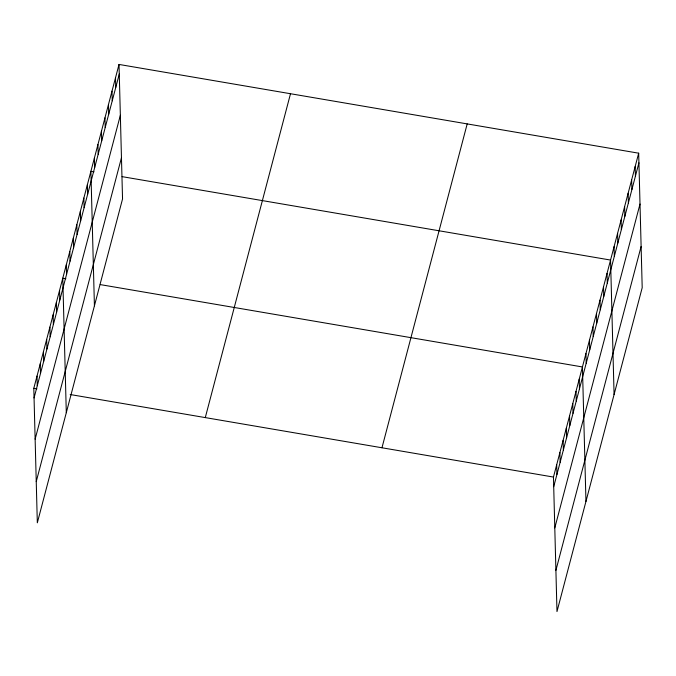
<?xml version="1.0" encoding="UTF-8"?>
<svg xmlns="http://www.w3.org/2000/svg" width="676" height="676" viewBox="0 0 676 676"><rect width="100%" height="100%" fill="white"/><g stroke="black" fill="none" stroke-linecap="round" stroke-linejoin="round"><path stroke-width="1.01" d="M119.018 64.44L122.542 198.938L37.324 522.81L33.8 388.311L119.018 64.44L638.676 153.19L642.2 287.689L556.982 611.56L553.458 477.062L638.676 153.19M34.053 397.944L119.272 74.073M35.135 439.155L120.353 115.275M36.242 481.608L121.46 157.728M205.284 417.599L290.503 93.727M381.974 447.774L467.192 123.902M553.712 486.695L638.93 162.823M554.793 527.897L640.011 204.025M555.9 570.358L641.118 246.478M94.015 171.848L90.897 171.315L94.42 305.814M122.077 176.639L610.555 260.066L614.078 394.564M65.893 278.732L62.775 278.199L66.299 412.698M100.192 284.588L582.433 366.95L585.957 501.448M33.8 388.311L36.918 388.844M70.177 394.522L553.458 477.062M635.161 166.549L635.415 176.183M631.646 179.909L631.899 189.542M628.131 193.268L628.384 202.901M624.616 206.628L624.869 216.261M621.1 219.987L621.354 229.62M617.585 233.347L617.839 242.98M614.07 246.706L614.323 256.339M607.04 273.425L607.293 283.058M603.524 286.785L603.778 296.418M600.009 300.144L600.263 309.777M596.494 313.503L596.747 323.136M592.979 326.863L593.232 336.496M589.464 340.222L589.717 349.855M585.948 353.582L586.202 363.215M579.214 379.177L579.467 388.81M575.994 391.412L576.248 401.045M572.775 403.648L573.028 413.281M569.555 415.884L569.809 425.517M566.336 428.119L566.589 437.752M563.116 440.355L563.37 449.988M559.897 452.59L560.15 462.223M556.678 464.826L556.931 474.459M115.503 77.799L115.757 87.432M111.988 91.159L112.241 100.792M108.473 104.518L108.726 114.151M104.957 117.877L105.211 127.511M101.442 131.237L101.696 140.87M97.927 144.596L98.181 154.229M94.412 157.956L94.665 167.589M87.381 184.675L87.635 194.308M83.866 198.034L84.12 207.667M80.351 211.394L80.605 221.027M76.836 224.753L77.089 234.386M73.321 238.113L73.574 247.746M69.805 251.472L70.059 261.105M66.29 264.84L66.544 274.464M59.556 290.435L59.809 300.06M56.336 302.662L56.59 312.295M53.117 314.898L53.37 324.531M49.897 327.133L50.151 336.766M46.678 339.369L46.931 349.002M43.458 351.605L43.712 361.238M40.239 363.84L40.492 373.473M37.019 376.076L37.273 385.709"/></g></svg>
